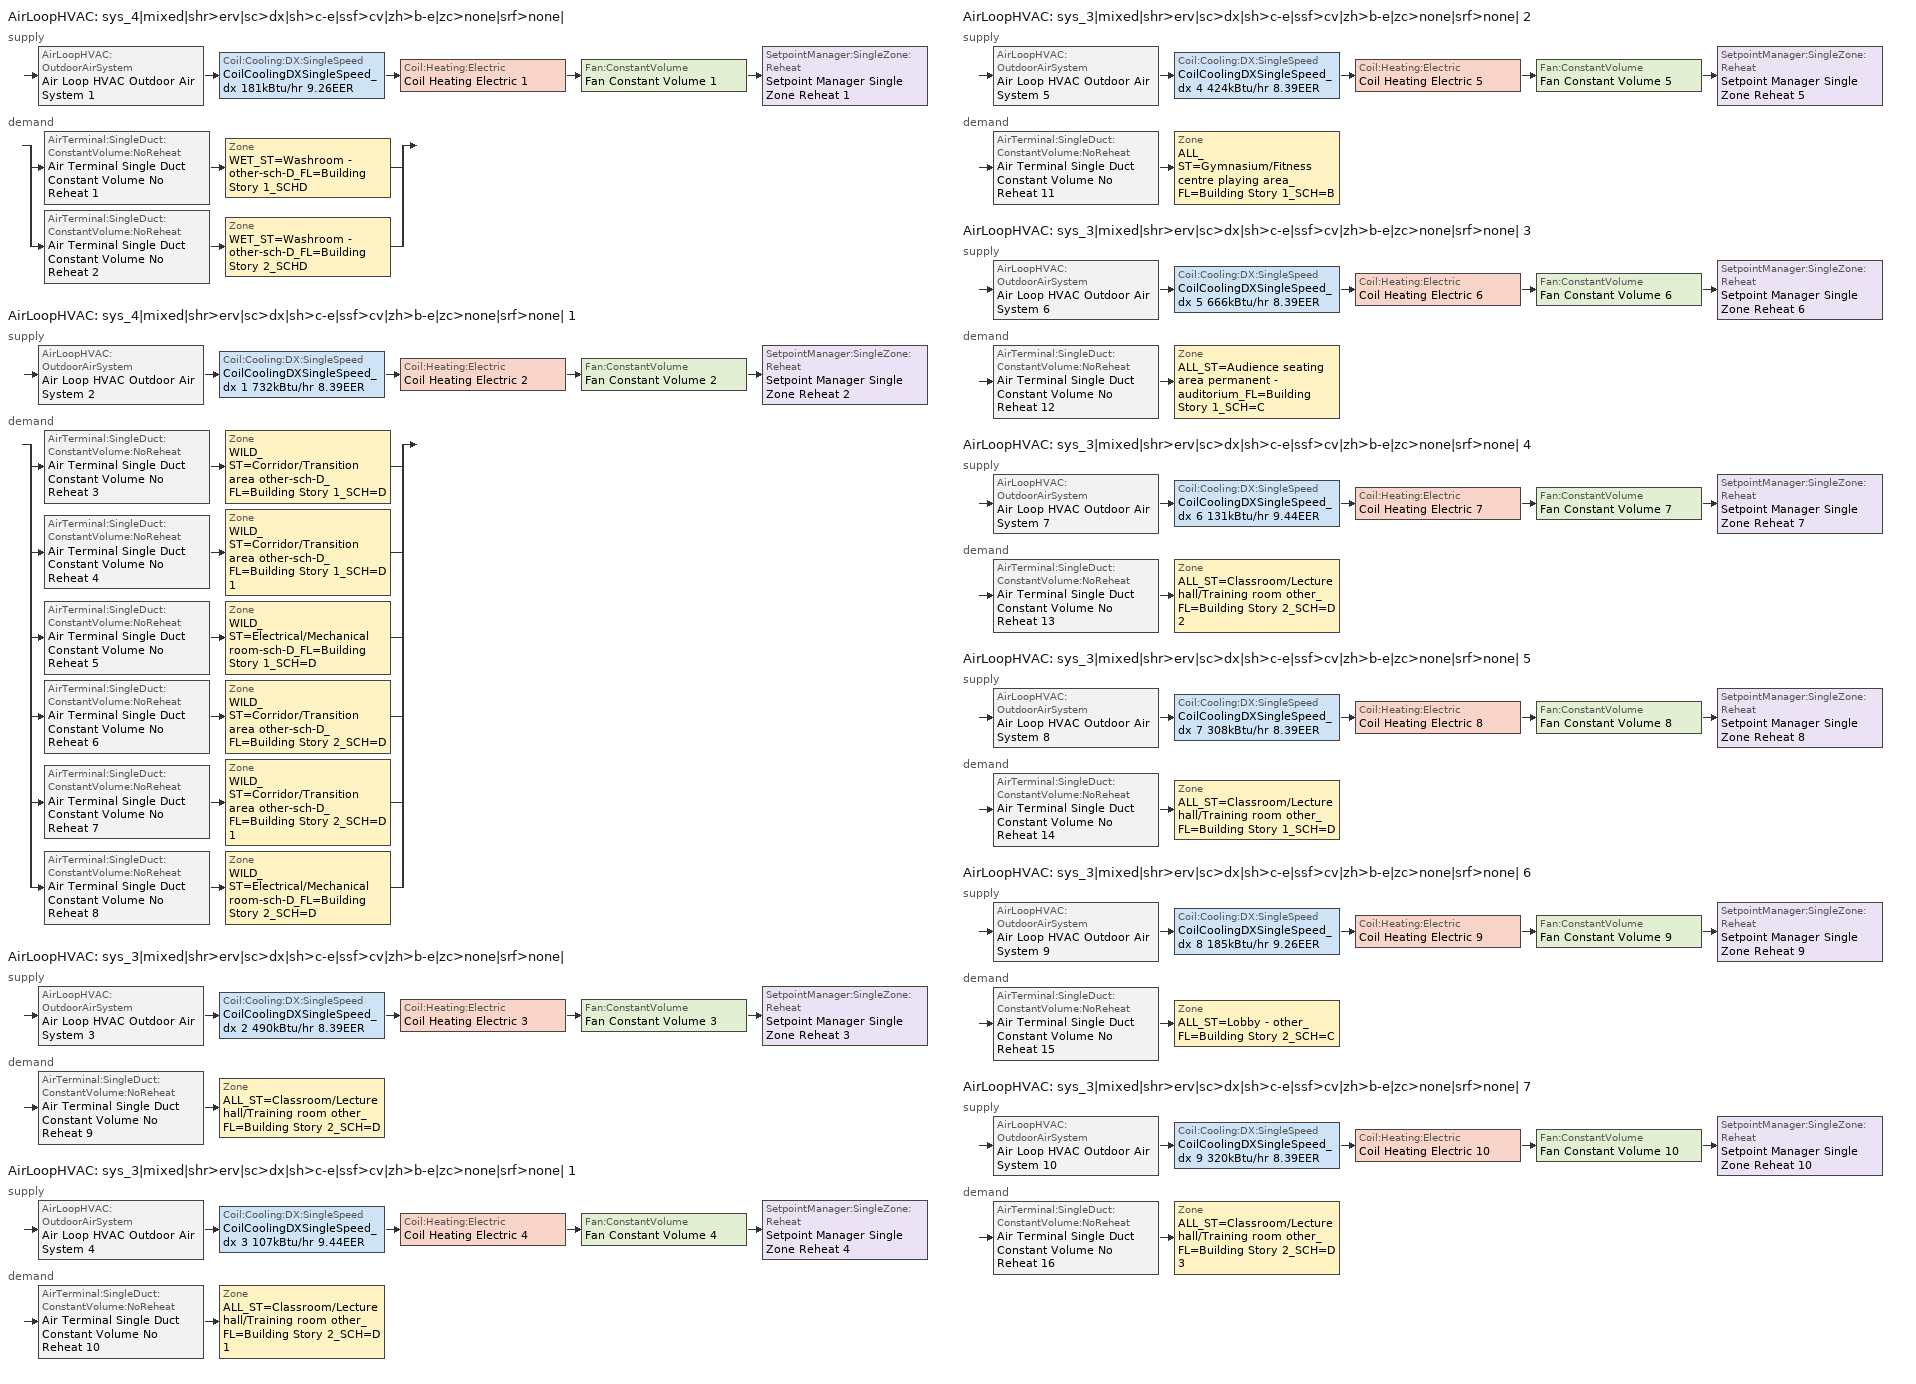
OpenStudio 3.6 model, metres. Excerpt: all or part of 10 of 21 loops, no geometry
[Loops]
AirLoopHVAC 'sys_4|mixed|shr>erv|sc>dx|sh>c-e|ssf>cv|zh>b-e|zc>none|srf>none|'
 supply: AirLoopHVAC:OutdoorAirSystem 'Air Loop HVAC Outdoor Air System 1' > Coil:Cooling:DX:SingleSpeed 'CoilCoolingDXSingleSpeed_dx 181kBtu/hr 9.26EER' > Coil:Heating:Electric 'Coil Heating Electric 1' > Fan:ConstantVolume 'Fan Constant Volume 1' > SetpointManager:SingleZone:Reheat 'Setpoint Manager Single Zone Reheat 1'
 demand: split
  | AirTerminal:SingleDuct:ConstantVolume:NoReheat 'Air Terminal Single Duct Constant Volume No Reheat 1' > Zone 'WET_ST=Washroom - other-sch-D_FL=Building Story 1_SCHD'
  | AirTerminal:SingleDuct:ConstantVolume:NoReheat 'Air Terminal Single Duct Constant Volume No Reheat 2' > Zone 'WET_ST=Washroom - other-sch-D_FL=Building Story 2_SCHD'
AirLoopHVAC 'sys_4|mixed|shr>erv|sc>dx|sh>c-e|ssf>cv|zh>b-e|zc>none|srf>none| 1'
 supply: AirLoopHVAC:OutdoorAirSystem 'Air Loop HVAC Outdoor Air System 2' > Coil:Cooling:DX:SingleSpeed 'CoilCoolingDXSingleSpeed_dx 1 732kBtu/hr 8.39EER' > Coil:Heating:Electric 'Coil Heating Electric 2' > Fan:ConstantVolume 'Fan Constant Volume 2' > SetpointManager:SingleZone:Reheat 'Setpoint Manager Single Zone Reheat 2'
 demand: split
  | AirTerminal:SingleDuct:ConstantVolume:NoReheat 'Air Terminal Single Duct Constant Volume No Reheat 3' > Zone 'WILD_ST=Corridor/Transition area other-sch-D_FL=Building Story 1_SCH=D'
  | AirTerminal:SingleDuct:ConstantVolume:NoReheat 'Air Terminal Single Duct Constant Volume No Reheat 4' > Zone 'WILD_ST=Corridor/Transition area other-sch-D_FL=Building Story 1_SCH=D 1'
  | AirTerminal:SingleDuct:ConstantVolume:NoReheat 'Air Terminal Single Duct Constant Volume No Reheat 5' > Zone 'WILD_ST=Electrical/Mechanical room-sch-D_FL=Building Story 1_SCH=D'
  | AirTerminal:SingleDuct:ConstantVolume:NoReheat 'Air Terminal Single Duct Constant Volume No Reheat 6' > Zone 'WILD_ST=Corridor/Transition area other-sch-D_FL=Building Story 2_SCH=D'
  | AirTerminal:SingleDuct:ConstantVolume:NoReheat 'Air Terminal Single Duct Constant Volume No Reheat 7' > Zone 'WILD_ST=Corridor/Transition area other-sch-D_FL=Building Story 2_SCH=D 1'
  | AirTerminal:SingleDuct:ConstantVolume:NoReheat 'Air Terminal Single Duct Constant Volume No Reheat 8' > Zone 'WILD_ST=Electrical/Mechanical room-sch-D_FL=Building Story 2_SCH=D'
AirLoopHVAC 'sys_3|mixed|shr>erv|sc>dx|sh>c-e|ssf>cv|zh>b-e|zc>none|srf>none|'
 supply: AirLoopHVAC:OutdoorAirSystem 'Air Loop HVAC Outdoor Air System 3' > Coil:Cooling:DX:SingleSpeed 'CoilCoolingDXSingleSpeed_dx 2 490kBtu/hr 8.39EER' > Coil:Heating:Electric 'Coil Heating Electric 3' > Fan:ConstantVolume 'Fan Constant Volume 3' > SetpointManager:SingleZone:Reheat 'Setpoint Manager Single Zone Reheat 3'
 demand: AirTerminal:SingleDuct:ConstantVolume:NoReheat 'Air Terminal Single Duct Constant Volume No Reheat 9' > Zone 'ALL_ST=Classroom/Lecture hall/Training room other_FL=Building Story 2_SCH=D'
AirLoopHVAC 'sys_3|mixed|shr>erv|sc>dx|sh>c-e|ssf>cv|zh>b-e|zc>none|srf>none| 1'
 supply: AirLoopHVAC:OutdoorAirSystem 'Air Loop HVAC Outdoor Air System 4' > Coil:Cooling:DX:SingleSpeed 'CoilCoolingDXSingleSpeed_dx 3 107kBtu/hr 9.44EER' > Coil:Heating:Electric 'Coil Heating Electric 4' > Fan:ConstantVolume 'Fan Constant Volume 4' > SetpointManager:SingleZone:Reheat 'Setpoint Manager Single Zone Reheat 4'
 demand: AirTerminal:SingleDuct:ConstantVolume:NoReheat 'Air Terminal Single Duct Constant Volume No Reheat 10' > Zone 'ALL_ST=Classroom/Lecture hall/Training room other_FL=Building Story 2_SCH=D 1'
AirLoopHVAC 'sys_3|mixed|shr>erv|sc>dx|sh>c-e|ssf>cv|zh>b-e|zc>none|srf>none| 2'
 supply: AirLoopHVAC:OutdoorAirSystem 'Air Loop HVAC Outdoor Air System 5' > Coil:Cooling:DX:SingleSpeed 'CoilCoolingDXSingleSpeed_dx 4 424kBtu/hr 8.39EER' > Coil:Heating:Electric 'Coil Heating Electric 5' > Fan:ConstantVolume 'Fan Constant Volume 5' > SetpointManager:SingleZone:Reheat 'Setpoint Manager Single Zone Reheat 5'
 demand: AirTerminal:SingleDuct:ConstantVolume:NoReheat 'Air Terminal Single Duct Constant Volume No Reheat 11' > Zone 'ALL_ST=Gymnasium/Fitness centre playing area_FL=Building Story 1_SCH=B'
AirLoopHVAC 'sys_3|mixed|shr>erv|sc>dx|sh>c-e|ssf>cv|zh>b-e|zc>none|srf>none| 3'
 supply: AirLoopHVAC:OutdoorAirSystem 'Air Loop HVAC Outdoor Air System 6' > Coil:Cooling:DX:SingleSpeed 'CoilCoolingDXSingleSpeed_dx 5 666kBtu/hr 8.39EER' > Coil:Heating:Electric 'Coil Heating Electric 6' > Fan:ConstantVolume 'Fan Constant Volume 6' > SetpointManager:SingleZone:Reheat 'Setpoint Manager Single Zone Reheat 6'
 demand: AirTerminal:SingleDuct:ConstantVolume:NoReheat 'Air Terminal Single Duct Constant Volume No Reheat 12' > Zone 'ALL_ST=Audience seating area permanent - auditorium_FL=Building Story 1_SCH=C'
AirLoopHVAC 'sys_3|mixed|shr>erv|sc>dx|sh>c-e|ssf>cv|zh>b-e|zc>none|srf>none| 4'
 supply: AirLoopHVAC:OutdoorAirSystem 'Air Loop HVAC Outdoor Air System 7' > Coil:Cooling:DX:SingleSpeed 'CoilCoolingDXSingleSpeed_dx 6 131kBtu/hr 9.44EER' > Coil:Heating:Electric 'Coil Heating Electric 7' > Fan:ConstantVolume 'Fan Constant Volume 7' > SetpointManager:SingleZone:Reheat 'Setpoint Manager Single Zone Reheat 7'
 demand: AirTerminal:SingleDuct:ConstantVolume:NoReheat 'Air Terminal Single Duct Constant Volume No Reheat 13' > Zone 'ALL_ST=Classroom/Lecture hall/Training room other_FL=Building Story 2_SCH=D 2'
AirLoopHVAC 'sys_3|mixed|shr>erv|sc>dx|sh>c-e|ssf>cv|zh>b-e|zc>none|srf>none| 5'
 supply: AirLoopHVAC:OutdoorAirSystem 'Air Loop HVAC Outdoor Air System 8' > Coil:Cooling:DX:SingleSpeed 'CoilCoolingDXSingleSpeed_dx 7 308kBtu/hr 8.39EER' > Coil:Heating:Electric 'Coil Heating Electric 8' > Fan:ConstantVolume 'Fan Constant Volume 8' > SetpointManager:SingleZone:Reheat 'Setpoint Manager Single Zone Reheat 8'
 demand: AirTerminal:SingleDuct:ConstantVolume:NoReheat 'Air Terminal Single Duct Constant Volume No Reheat 14' > Zone 'ALL_ST=Classroom/Lecture hall/Training room other_FL=Building Story 1_SCH=D'
AirLoopHVAC 'sys_3|mixed|shr>erv|sc>dx|sh>c-e|ssf>cv|zh>b-e|zc>none|srf>none| 6'
 supply: AirLoopHVAC:OutdoorAirSystem 'Air Loop HVAC Outdoor Air System 9' > Coil:Cooling:DX:SingleSpeed 'CoilCoolingDXSingleSpeed_dx 8 185kBtu/hr 9.26EER' > Coil:Heating:Electric 'Coil Heating Electric 9' > Fan:ConstantVolume 'Fan Constant Volume 9' > SetpointManager:SingleZone:Reheat 'Setpoint Manager Single Zone Reheat 9'
 demand: AirTerminal:SingleDuct:ConstantVolume:NoReheat 'Air Terminal Single Duct Constant Volume No Reheat 15' > Zone 'ALL_ST=Lobby - other_FL=Building Story 2_SCH=C'
AirLoopHVAC 'sys_3|mixed|shr>erv|sc>dx|sh>c-e|ssf>cv|zh>b-e|zc>none|srf>none| 7'
 supply: AirLoopHVAC:OutdoorAirSystem 'Air Loop HVAC Outdoor Air System 10' > Coil:Cooling:DX:SingleSpeed 'CoilCoolingDXSingleSpeed_dx 9 320kBtu/hr 8.39EER' > Coil:Heating:Electric 'Coil Heating Electric 10' > Fan:ConstantVolume 'Fan Constant Volume 10' > SetpointManager:SingleZone:Reheat 'Setpoint Manager Single Zone Reheat 10'
 demand: AirTerminal:SingleDuct:ConstantVolume:NoReheat 'Air Terminal Single Duct Constant Volume No Reheat 16' > Zone 'ALL_ST=Classroom/Lecture hall/Training room other_FL=Building Story 2_SCH=D 3'
[Sizing:Zone] Zone Cooling Design Supply Air Temperature Input Method=TemperatureDifference; Zone Cooling Design Supply Air Temperature {C}=14; Zone Cooling Design Supply Air Temperature Difference {deltaC}=11; Zone Heating Design Supply Air Temperature Input Method=TemperatureDifference; Zone Heating Design Supply Air Temperature {C}=40; Zone Heating Design Supply Air Temperature Difference {deltaC}=21; Zone Cooling Design Supply Air Humidity Ratio {kg-H2O/kg-air}=0.0085; Zone Heating Design Supply Air Humidity Ratio {kg-H2O/kg-air}=0.008; Zone Heating Sizing Factor=1.3; Zone Cooling Sizing Factor=1.1; Cooling Design Air Flow Method=DesignDay; Heating Design Air Flow Method=DesignDay; Account for Dedicated Outdoor Air System=No; Dedicated Outdoor Air System Control Strategy=NeutralSupplyAir; Dedicated Outdoor Air Low Setpoint Temperature for Design {C}=autosize; Dedicated Outdoor Air High Setpoint Temperature for Design {C}=autosize; Zone Load Sizing Method=Sensible Load Only No Latent Load; Zone Latent Cooling Design Supply Air Humidity Ratio Input Method=HumidityRatioDifference; Zone Cooling Design Supply Air Humidity Ratio Difference {kgWater/kgDryAir}=0.005; Zone Latent Heating Design Supply Air Humidity Ratio Input Method=HumidityRatioDifference; Zone Humidification Design Supply Air Humidity Ratio Difference {kgWater/kgDryAir}=0.005
WET_ST=Washroom - other-sch-D_FL=Building Story 1_SCHD; WET_ST=Washroom - other-sch-D_FL=Building Story 2_SCHD; ALL_ST=Classroom/Lecture hall/Training room other_FL=Building Story 2_SCH=D; ALL_ST=Classroom/Lecture hall/Training room other_FL=Building Story 2_SCH=D 1; ALL_ST=Gymnasium/Fitness centre playing area_FL=Building Story 1_SCH=B; ALL_ST=Audience seating area permanent - auditorium_FL=Building Story 1_SCH=C; ALL_ST=Classroom/Lecture hall/Training room other_FL=Building Story 2_SCH=D 2; ALL_ST=Classroom/Lecture hall/Training room other_FL=Building Story 1_SCH=D; ALL_ST=Lobby - other_FL=Building Story 2_SCH=C; ALL_ST=Classroom/Lecture hall/Training room other_FL=Building Story 2_SCH=D 3; WILD_ST=Corridor/Transition area other-sch-D_FL=Building Story 1_SCH=D; WILD_ST=Corridor/Transition area other-sch-D_FL=Building Story 1_SCH=D 1; WILD_ST=Electrical/Mechanical room-sch-D_FL=Building Story 1_SCH=D; WILD_ST=Corridor/Transition area other-sch-D_FL=Building Story 2_SCH=D; WILD_ST=Corridor/Transition area other-sch-D_FL=Building Story 2_SCH=D 1; WILD_ST=Electrical/Mechanical room-sch-D_FL=Building Story 2_SCH=D
[Zone equipment]
WET_ST=Washroom - other-sch-D_FL=Building Story 1_SCHD: Zone HVAC Baseboard Convective Electric 1, Air Terminal Single Duct Constant Volume No Reheat 1
WET_ST=Washroom - other-sch-D_FL=Building Story 2_SCHD: Zone HVAC Baseboard Convective Electric 2, Air Terminal Single Duct Constant Volume No Reheat 2
ALL_ST=Classroom/Lecture hall/Training room other_FL=Building Story 2_SCH=D: Zone HVAC Baseboard Convective Electric 9, Air Terminal Single Duct Constant Volume No Reheat 9
ALL_ST=Classroom/Lecture hall/Training room other_FL=Building Story 2_SCH=D 1: Zone HVAC Baseboard Convective Electric 10, Air Terminal Single Duct Constant Volume No Reheat 10
ALL_ST=Gymnasium/Fitness centre playing area_FL=Building Story 1_SCH=B: Zone HVAC Baseboard Convective Electric 11, Air Terminal Single Duct Constant Volume No Reheat 11
ALL_ST=Audience seating area permanent - auditorium_FL=Building Story 1_SCH=C: Zone HVAC Baseboard Convective Electric 12, Air Terminal Single Duct Constant Volume No Reheat 12
ALL_ST=Classroom/Lecture hall/Training room other_FL=Building Story 2_SCH=D 2: Zone HVAC Baseboard Convective Electric 13, Air Terminal Single Duct Constant Volume No Reheat 13
ALL_ST=Classroom/Lecture hall/Training room other_FL=Building Story 1_SCH=D: Zone HVAC Baseboard Convective Electric 14, Air Terminal Single Duct Constant Volume No Reheat 14
ALL_ST=Lobby - other_FL=Building Story 2_SCH=C: Zone HVAC Baseboard Convective Electric 15, Air Terminal Single Duct Constant Volume No Reheat 15
ALL_ST=Classroom/Lecture hall/Training room other_FL=Building Story 2_SCH=D 3: Zone HVAC Baseboard Convective Electric 16, Air Terminal Single Duct Constant Volume No Reheat 16
WILD_ST=Corridor/Transition area other-sch-D_FL=Building Story 1_SCH=D: Zone HVAC Baseboard Convective Electric 3, Air Terminal Single Duct Constant Volume No Reheat 3
WILD_ST=Corridor/Transition area other-sch-D_FL=Building Story 1_SCH=D 1: Zone HVAC Baseboard Convective Electric 4, Air Terminal Single Duct Constant Volume No Reheat 4
WILD_ST=Electrical/Mechanical room-sch-D_FL=Building Story 1_SCH=D: Zone HVAC Baseboard Convective Electric 5, Air Terminal Single Duct Constant Volume No Reheat 5
WILD_ST=Corridor/Transition area other-sch-D_FL=Building Story 2_SCH=D: Zone HVAC Baseboard Convective Electric 6, Air Terminal Single Duct Constant Volume No Reheat 6
WILD_ST=Corridor/Transition area other-sch-D_FL=Building Story 2_SCH=D 1: Zone HVAC Baseboard Convective Electric 7, Air Terminal Single Duct Constant Volume No Reheat 7
WILD_ST=Electrical/Mechanical room-sch-D_FL=Building Story 2_SCH=D: Zone HVAC Baseboard Convective Electric 8, Air Terminal Single Duct Constant Volume No Reheat 8
[AirLoopHVAC] Design Supply Air Flow Rate {m3/s}=autosize; Design Return Air Flow Fraction of Supply Air Flow=1
Name | Availability Schedule
sys_4|mixed|shr>erv|sc>dx|sh>c-e|ssf>cv|zh>b-e|zc>none|srf>none| | sys_4|mixed|shr>none|sc>dx|sh>c-e|ssf>cv|zh>b-e|zc>none|srf>none| Occ Sch
sys_4|mixed|shr>erv|sc>dx|sh>c-e|ssf>cv|zh>b-e|zc>none|srf>none| 1 | sys_4|mixed|shr>none|sc>dx|sh>c-e|ssf>cv|zh>b-e|zc>none|srf>none| 1 Occ Sch
sys_3|mixed|shr>erv|sc>dx|sh>c-e|ssf>cv|zh>b-e|zc>none|srf>none| | sys_3|mixed|shr>none|sc>dx|sh>c-e|ssf>cv|zh>b-e|zc>none|srf>none| Occ Sch
sys_3|mixed|shr>erv|sc>dx|sh>c-e|ssf>cv|zh>b-e|zc>none|srf>none| 1 | sys_3|mixed|shr>none|sc>dx|sh>c-e|ssf>cv|zh>b-e|zc>none|srf>none| 1 Occ Sch
sys_3|mixed|shr>erv|sc>dx|sh>c-e|ssf>cv|zh>b-e|zc>none|srf>none| 2 | sys_3|mixed|shr>none|sc>dx|sh>c-e|ssf>cv|zh>b-e|zc>none|srf>none| 2 Occ Sch
sys_3|mixed|shr>erv|sc>dx|sh>c-e|ssf>cv|zh>b-e|zc>none|srf>none| 3 | sys_3|mixed|shr>none|sc>dx|sh>c-e|ssf>cv|zh>b-e|zc>none|srf>none| 3 Occ Sch
sys_3|mixed|shr>erv|sc>dx|sh>c-e|ssf>cv|zh>b-e|zc>none|srf>none| 4 | sys_3|mixed|shr>none|sc>dx|sh>c-e|ssf>cv|zh>b-e|zc>none|srf>none| 4 Occ Sch
sys_3|mixed|shr>erv|sc>dx|sh>c-e|ssf>cv|zh>b-e|zc>none|srf>none| 5 | sys_3|mixed|shr>none|sc>dx|sh>c-e|ssf>cv|zh>b-e|zc>none|srf>none| 5 Occ Sch
sys_3|mixed|shr>erv|sc>dx|sh>c-e|ssf>cv|zh>b-e|zc>none|srf>none| 6 | sys_3|mixed|shr>none|sc>dx|sh>c-e|ssf>cv|zh>b-e|zc>none|srf>none| 6 Occ Sch
sys_3|mixed|shr>erv|sc>dx|sh>c-e|ssf>cv|zh>b-e|zc>none|srf>none| 7 | sys_3|mixed|shr>none|sc>dx|sh>c-e|ssf>cv|zh>b-e|zc>none|srf>none| 7 Occ Sch
[Sizing:System] Type of Load to Size On=Sensible; Design Outdoor Air Flow Rate {m3/s}=Autosize; Central Heating Maximum System Air Flow Ratio=1; Preheat Design Temperature {C}=7; Preheat Design Humidity Ratio {kg-H2O/kg-Air}=0.008; Precool Design Temperature {C}=13; Precool Design Humidity Ratio {kg-H2O/kg-Air}=0.008; Central Cooling Design Supply Air Temperature {C}=13; Central Heating Design Supply Air Temperature {C}=43; Sizing Option=NonCoincident; 100% Outdoor Air in Cooling=No; 100% Outdoor Air in Heating=No; Central Cooling Design Supply Air Humidity Ratio {kg-H2O/kg-Air}=0.0085; Central Heating Design Supply Air Humidity Ratio {kg-H2O/kg-Air}=0.008; Cooling Design Air Flow Method=DesignDay; Cooling Design Air Flow Rate {m3/s}=0; Heating Design Air Flow Method=DesignDay; Heating Design Air Flow Rate {m3/s}=0; System Outdoor Air Method=ZoneSum; Zone Maximum Outdoor Air Fraction=1; Cooling Supply Air Flow Rate Per Floor Area {m3/s-m2}=0.00996765; Cooling Fraction of Autosized Cooling Supply Air Flow Rate=1; Cooling Supply Air Flow Rate Per Unit Cooling Capacity {m3/s-W}=3.94755e-05; Heating Supply Air Flow Rate Per Floor Area {m3/s-m2}=0.00996765; Heating Fraction of Autosized Heating Supply Air Flow Rate=1; Heating Fraction of Autosized Cooling Supply Air Flow Rate=1; Heating Supply Air Flow Rate Per Unit Heating Capacity {m3/s-W}=3.15882e-05; Cooling Design Capacity Method=CoolingDesignCapacity; Cooling Design Capacity {W}=autosize; Cooling Design Capacity Per Floor Area {W/m2}=234.7; Fraction of Autosized Cooling Design Capacity=1; Heating Design Capacity Method=HeatingDesignCapacity; Heating Design Capacity {W}=autosize; Heating Design Capacity Per Floor Area {W/m2}=157; Fraction of Autosized Heating Design Capacity=1; Central Cooling Capacity Control Method=OnOff; Occupant Diversity=autosize
sys_4|mixed|shr>erv|sc>dx|sh>c-e|ssf>cv|zh>b-e|zc>none|srf>none|; sys_4|mixed|shr>erv|sc>dx|sh>c-e|ssf>cv|zh>b-e|zc>none|srf>none| 1; sys_3|mixed|shr>erv|sc>dx|sh>c-e|ssf>cv|zh>b-e|zc>none|srf>none|; sys_3|mixed|shr>erv|sc>dx|sh>c-e|ssf>cv|zh>b-e|zc>none|srf>none| 1; sys_3|mixed|shr>erv|sc>dx|sh>c-e|ssf>cv|zh>b-e|zc>none|srf>none| 2; sys_3|mixed|shr>erv|sc>dx|sh>c-e|ssf>cv|zh>b-e|zc>none|srf>none| 3; sys_3|mixed|shr>erv|sc>dx|sh>c-e|ssf>cv|zh>b-e|zc>none|srf>none| 4; sys_3|mixed|shr>erv|sc>dx|sh>c-e|ssf>cv|zh>b-e|zc>none|srf>none| 5; sys_3|mixed|shr>erv|sc>dx|sh>c-e|ssf>cv|zh>b-e|zc>none|srf>none| 6; sys_3|mixed|shr>erv|sc>dx|sh>c-e|ssf>cv|zh>b-e|zc>none|srf>none| 7
[Fan:ConstantVolume] Availability Schedule=Always On Discrete; Fan Total Efficiency=0.39975; Pressure Rise {Pa}=640; Maximum Flow Rate {m3/s}=AutoSize; Motor Efficiency=0.615
Fan Constant Volume 1; Fan Constant Volume 2; Fan Constant Volume 3; Fan Constant Volume 4; Fan Constant Volume 5; Fan Constant Volume 6; Fan Constant Volume 7; Fan Constant Volume 8; Fan Constant Volume 9; Fan Constant Volume 10
[Coil:Cooling:DX:SingleSpeed] Availability Schedule=Always On Discrete; Rated Total Cooling Capacity {W}=autosize; Rated Sensible Heat Ratio=autosize; Rated Air Flow Rate {m3/s}=autosize; Rated Evaporator Fan Power Per Volume Flow Rate 2017 {W/(m3/s)}=773.3; Rated Evaporator Fan Power Per Volume Flow Rate 2023 {W/(m3/s)}=934.4; Total Cooling Capacity Function of Temperature Curve=DXCOOL-NECB2011-REF-CAPFT; Total Cooling Capacity Function of Flow Fraction Curve=DXCOOL-NECB2011-REF-CAPFFLOW; Energy Input Ratio Function of Temperature Curve=DXCOOL-NECB2011-REF-COOLEIRFT; Energy Input Ratio Function of Flow Fraction Curve=DXCOOL-NECB2011-REF-COOLEIRFFLOW; Part Load Fraction Correlation Curve=DXCOOL-NECB2011-REF-COOLPLFFPLR; Minimum Outdoor Dry-Bulb Temperature for Compressor Operation {C}=-25; Nominal Time for Condensate Removal to Begin {s}=0; Ratio of Initial Moisture Evaporation Rate and Steady State Latent Capacity=0; Maximum Cycling Rate {cycles/hr}=0; Latent Capacity Time Constant {s}=0; Condenser Type=AirCooled; Evaporative Condenser Effectiveness=0.9; Evaporative Condenser Air Flow Rate {m3/s}=autosize; Evaporative Condenser Pump Rated Power Consumption {W}=autosize; Crankcase Heater Capacity {W}=0; Maximum Outdoor Dry-Bulb Temperature for Crankcase Heater Operation {C}=10; Basin Heater Capacity {W/K}=0; Basin Heater Setpoint Temperature {C}=2
Name | Rated COP {W/W}
CoilCoolingDXSingleSpeed_dx 181kBtu/hr 9.26EER; CoilCoolingDXSingleSpeed_dx 8 185kBtu/hr 9.26EER | 3.21949
CoilCoolingDXSingleSpeed_dx 1 732kBtu/hr 8.39EER; CoilCoolingDXSingleSpeed_dx 2 490kBtu/hr 8.39EER; CoilCoolingDXSingleSpeed_dx 4 424kBtu/hr 8.39EER; CoilCoolingDXSingleSpeed_dx 5 666kBtu/hr 8.39EER; CoilCoolingDXSingleSpeed_dx 7 308kBtu/hr 8.39EER; CoilCoolingDXSingleSpeed_dx 9 320kBtu/hr 8.39EER | 2.92983
CoilCoolingDXSingleSpeed_dx 3 107kBtu/hr 9.44EER; CoilCoolingDXSingleSpeed_dx 6 131kBtu/hr 9.44EER | 3.27943
[Coil:Heating:Electric] Availability Schedule=Always On Discrete
Coil Heating Electric 1; Coil Heating Electric 2; Coil Heating Electric 3; Coil Heating Electric 4; Coil Heating Electric 5; Coil Heating Electric 6; Coil Heating Electric 7; Coil Heating Electric 8; Coil Heating Electric 9; Coil Heating Electric 10
[Controller:OutdoorAir] Minimum Outdoor Air Flow Rate {m3/s}=autosize; Maximum Outdoor Air Flow Rate {m3/s}=Autosize; Economizer Control Type=DifferentialEnthalpy; Economizer Control Action Type=ModulateFlow; Lockout Type=NoLockout; Minimum Limit Type=FixedMinimum; High Humidity Control=No; Heat Recovery Bypass Control Type=BypassWhenOAFlowGreaterThanMinimum
Name | Minimum Outdoor Air Schedule | Controller Mechanical Ventilation
Controller Outdoor Air 1 | sys_4|mixed|shr>none|sc>dx|sh>c-e|ssf>cv|zh>b-e|zc>none|srf>none| Occ Sch | Controller Mechanical Ventilation 1
Controller Outdoor Air 2 | sys_4|mixed|shr>none|sc>dx|sh>c-e|ssf>cv|zh>b-e|zc>none|srf>none| 1 Occ Sch | Controller Mechanical Ventilation 2
Controller Outdoor Air 3 | sys_3|mixed|shr>none|sc>dx|sh>c-e|ssf>cv|zh>b-e|zc>none|srf>none| Occ Sch | Controller Mechanical Ventilation 3
Controller Outdoor Air 4 | sys_3|mixed|shr>none|sc>dx|sh>c-e|ssf>cv|zh>b-e|zc>none|srf>none| 1 Occ Sch | Controller Mechanical Ventilation 4
Controller Outdoor Air 5 | sys_3|mixed|shr>none|sc>dx|sh>c-e|ssf>cv|zh>b-e|zc>none|srf>none| 2 Occ Sch | Controller Mechanical Ventilation 5
Controller Outdoor Air 6 | sys_3|mixed|shr>none|sc>dx|sh>c-e|ssf>cv|zh>b-e|zc>none|srf>none| 3 Occ Sch | Controller Mechanical Ventilation 6
Controller Outdoor Air 7 | sys_3|mixed|shr>none|sc>dx|sh>c-e|ssf>cv|zh>b-e|zc>none|srf>none| 4 Occ Sch | Controller Mechanical Ventilation 7
Controller Outdoor Air 8 | sys_3|mixed|shr>none|sc>dx|sh>c-e|ssf>cv|zh>b-e|zc>none|srf>none| 5 Occ Sch | Controller Mechanical Ventilation 8
Controller Outdoor Air 9 | sys_3|mixed|shr>none|sc>dx|sh>c-e|ssf>cv|zh>b-e|zc>none|srf>none| 6 Occ Sch | Controller Mechanical Ventilation 9
Controller Outdoor Air 10 | sys_3|mixed|shr>none|sc>dx|sh>c-e|ssf>cv|zh>b-e|zc>none|srf>none| 7 Occ Sch | Controller Mechanical Ventilation 10
[Controller:MechanicalVentilation] Availability Schedule=Always On Discrete; System Outdoor Air Method=ZoneSum
Controller Mechanical Ventilation 1; Controller Mechanical Ventilation 2; Controller Mechanical Ventilation 3; Controller Mechanical Ventilation 4; Controller Mechanical Ventilation 5; Controller Mechanical Ventilation 6; Controller Mechanical Ventilation 7; Controller Mechanical Ventilation 8; Controller Mechanical Ventilation 9; Controller Mechanical Ventilation 10
[AirLoopHVAC:OutdoorAirSystem]
Name | Controller
Air Loop HVAC Outdoor Air System 1 | Controller Outdoor Air 1
Air Loop HVAC Outdoor Air System 2 | Controller Outdoor Air 2
Air Loop HVAC Outdoor Air System 3 | Controller Outdoor Air 3
Air Loop HVAC Outdoor Air System 4 | Controller Outdoor Air 4
Air Loop HVAC Outdoor Air System 5 | Controller Outdoor Air 5
Air Loop HVAC Outdoor Air System 6 | Controller Outdoor Air 6
Air Loop HVAC Outdoor Air System 7 | Controller Outdoor Air 7
Air Loop HVAC Outdoor Air System 8 | Controller Outdoor Air 8
Air Loop HVAC Outdoor Air System 9 | Controller Outdoor Air 9
Air Loop HVAC Outdoor Air System 10 | Controller Outdoor Air 10
[SetpointManager:SingleZone:Reheat] Minimum Supply Air Temperature {C}=13; Maximum Supply Air Temperature {C}=43
Name | Control Zone | Setpoint Node or NodeList
Setpoint Manager Single Zone Reheat 1 | WET_ST=Washroom - other-sch-D_FL=Building Story 1_SCHD | sys_4|mixed|shr>erv|sc>dx|sh>c-e|ssf>cv|zh>b-e|zc>none|srf>none| Supply Outlet Node
Setpoint Manager Single Zone Reheat 2 | WILD_ST=Corridor/Transition area other-sch-D_FL=Building Story 1_SCH=D | sys_4|mixed|shr>erv|sc>dx|sh>c-e|ssf>cv|zh>b-e|zc>none|srf>none| 1 Supply Outlet Node
Setpoint Manager Single Zone Reheat 3 | ALL_ST=Classroom/Lecture hall/Training room other_FL=Building Story 2_SCH=D | sys_3|mixed|shr>erv|sc>dx|sh>c-e|ssf>cv|zh>b-e|zc>none|srf>none| Supply Outlet Node
Setpoint Manager Single Zone Reheat 4 | ALL_ST=Classroom/Lecture hall/Training room other_FL=Building Story 2_SCH=D 1 | sys_3|mixed|shr>erv|sc>dx|sh>c-e|ssf>cv|zh>b-e|zc>none|srf>none| 1 Supply Outlet Node
Setpoint Manager Single Zone Reheat 5 | ALL_ST=Gymnasium/Fitness centre playing area_FL=Building Story 1_SCH=B | sys_3|mixed|shr>erv|sc>dx|sh>c-e|ssf>cv|zh>b-e|zc>none|srf>none| 2 Supply Outlet Node
Setpoint Manager Single Zone Reheat 6 | ALL_ST=Audience seating area permanent - auditorium_FL=Building Story 1_SCH=C | sys_3|mixed|shr>erv|sc>dx|sh>c-e|ssf>cv|zh>b-e|zc>none|srf>none| 3 Supply Outlet Node
Setpoint Manager Single Zone Reheat 7 | ALL_ST=Classroom/Lecture hall/Training room other_FL=Building Story 2_SCH=D 2 | sys_3|mixed|shr>erv|sc>dx|sh>c-e|ssf>cv|zh>b-e|zc>none|srf>none| 4 Supply Outlet Node
Setpoint Manager Single Zone Reheat 8 | ALL_ST=Classroom/Lecture hall/Training room other_FL=Building Story 1_SCH=D | sys_3|mixed|shr>erv|sc>dx|sh>c-e|ssf>cv|zh>b-e|zc>none|srf>none| 5 Supply Outlet Node
Setpoint Manager Single Zone Reheat 9 | ALL_ST=Lobby - other_FL=Building Story 2_SCH=C | sys_3|mixed|shr>erv|sc>dx|sh>c-e|ssf>cv|zh>b-e|zc>none|srf>none| 6 Supply Outlet Node
Setpoint Manager Single Zone Reheat 10 | ALL_ST=Classroom/Lecture hall/Training room other_FL=Building Story 2_SCH=D 3 | sys_3|mixed|shr>erv|sc>dx|sh>c-e|ssf>cv|zh>b-e|zc>none|srf>none| 7 Supply Outlet Node
[ZoneHVAC:Baseboard:Convective:Electric] Availability Schedule=Always On Discrete; Nominal Capacity {W}=autosize; Efficiency=1
Zone HVAC Baseboard Convective Electric 1; Zone HVAC Baseboard Convective Electric 2; Zone HVAC Baseboard Convective Electric 3; Zone HVAC Baseboard Convective Electric 4; Zone HVAC Baseboard Convective Electric 5; Zone HVAC Baseboard Convective Electric 6; Zone HVAC Baseboard Convective Electric 7; Zone HVAC Baseboard Convective Electric 8; Zone HVAC Baseboard Convective Electric 9; Zone HVAC Baseboard Convective Electric 10; Zone HVAC Baseboard Convective Electric 11; Zone HVAC Baseboard Convective Electric 12; Zone HVAC Baseboard Convective Electric 13; Zone HVAC Baseboard Convective Electric 14; Zone HVAC Baseboard Convective Electric 15; Zone HVAC Baseboard Convective Electric 16
[AirTerminal:SingleDuct:ConstantVolume:NoReheat] Availability Schedule=Always On Discrete; Maximum Air Flow Rate {m3/s}=AutoSize
Air Terminal Single Duct Constant Volume No Reheat 1; Air Terminal Single Duct Constant Volume No Reheat 2; Air Terminal Single Duct Constant Volume No Reheat 3; Air Terminal Single Duct Constant Volume No Reheat 4; Air Terminal Single Duct Constant Volume No Reheat 5; Air Terminal Single Duct Constant Volume No Reheat 6; Air Terminal Single Duct Constant Volume No Reheat 7; Air Terminal Single Duct Constant Volume No Reheat 8; Air Terminal Single Duct Constant Volume No Reheat 9; Air Terminal Single Duct Constant Volume No Reheat 10; Air Terminal Single Duct Constant Volume No Reheat 11; Air Terminal Single Duct Constant Volume No Reheat 12; Air Terminal Single Duct Constant Volume No Reheat 13; Air Terminal Single Duct Constant Volume No Reheat 14; Air Terminal Single Duct Constant Volume No Reheat 15; Air Terminal Single Duct Constant Volume No Reheat 16
[AvailabilityManager:NightCycle] Applicability Schedule=Always On Discrete; Control Type=CycleOnAny; Thermostat Tolerance {deltaC}=1; Cycling Run Time {s}=3600
Availability Manager Night Cycle 1; Availability Manager Night Cycle 2; Availability Manager Night Cycle 3; Availability Manager Night Cycle 4; Availability Manager Night Cycle 5; Availability Manager Night Cycle 6; Availability Manager Night Cycle 7; Availability Manager Night Cycle 8; Availability Manager Night Cycle 9; Availability Manager Night Cycle 10; Availability Manager Night Cycle 11; Availability Manager Night Cycle 12; Availability Manager Night Cycle 13; Availability Manager Night Cycle 14; Availability Manager Night Cycle 15; Availability Manager Night Cycle 16; Availability Manager Night Cycle 17; Availability Manager Night Cycle 18; Availability Manager Night Cycle 19; Availability Manager Night Cycle 20
[HeatExchanger:AirToAir:SensibleAndLatent] Availability Schedule=Always On Discrete; Nominal Supply Air Flow Rate {m3/s}=autosize; Sensible Effectiveness at 100% Heating Air Flow=0.5; Latent Effectiveness at 100% Heating Air Flow=0.5; Sensible Effectiveness at 75% Heating Air Flow=0.5; Latent Effectiveness at 75% Heating Air Flow=0.5; Sensible Effectiveness at 100% Cooling Air Flow=0.5; Latent Effectiveness at 100% Cooling Air Flow=0.5; Sensible Effectiveness at 75% Cooling Air Flow=0.5; Latent Effectiveness at 75% Cooling Air Flow=0.5; Supply Air Outlet Temperature Control=Yes; Heat Exchanger Type=Rotary; Frost Control Type=ExhaustOnly; Threshold Temperature {C}=-23.3; Initial Defrost Time Fraction=0.167; Rate of Defrost Time Fraction Increase {1/K}=1.44; Economizer Lockout=Yes
Name | Nominal Electric Power {W}
sys_3|mixed|shr>none|sc>dx|sh>c-e|ssf>cv|zh>b-e|zc>none|srf>none| ERV; sys_3|mixed|shr>none|sc>dx|sh>c-e|ssf>cv|zh>b-e|zc>none|srf>none| 15 ERV | 3961.89
sys_3|mixed|shr>none|sc>dx|sh>c-e|ssf>cv|zh>b-e|zc>none|srf>none| 1 ERV; sys_3|mixed|shr>none|sc>dx|sh>c-e|ssf>cv|zh>b-e|zc>none|srf>none| 14 ERV; sys_3|mixed|shr>none|sc>dx|sh>c-e|ssf>cv|zh>b-e|zc>none|srf>none| 16 ERV | 861.901
sys_3|mixed|shr>none|sc>dx|sh>c-e|ssf>cv|zh>b-e|zc>none|srf>none| 10 ERV | 321.472
sys_3|mixed|shr>none|sc>dx|sh>c-e|ssf>cv|zh>b-e|zc>none|srf>none| 11 ERV | 286.19
sys_3|mixed|shr>none|sc>dx|sh>c-e|ssf>cv|zh>b-e|zc>none|srf>none| 12 ERV | 968.5148
sys_3|mixed|shr>none|sc>dx|sh>c-e|ssf>cv|zh>b-e|zc>none|srf>none| 13 ERV | 4371.39
[Schedule:Ruleset]
Name | Default Day Schedule | Summer Design Day Schedule | Winter Design Day Schedule
sys_3|mixed|shr>none|sc>dx|sh>c-e|ssf>cv|zh>b-e|zc>none|srf>none| Occ Sch | sys_3|mixed|shr>none|sc>dx|sh>c-e|ssf>cv|zh>b-e|zc>none|srf>none| Occ Sch Default | sys_3|mixed|shr>none|sc>dx|sh>c-e|ssf>cv|zh>b-e|zc>none|srf>none| Occ Sch Summer Design Day | sys_3|mixed|shr>none|sc>dx|sh>c-e|ssf>cv|zh>b-e|zc>none|srf>none| Occ Sch Winter Design Day
sys_3|mixed|shr>none|sc>dx|sh>c-e|ssf>cv|zh>b-e|zc>none|srf>none| 1 Occ Sch | sys_3|mixed|shr>none|sc>dx|sh>c-e|ssf>cv|zh>b-e|zc>none|srf>none| 1 Occ Sch Default | sys_3|mixed|shr>none|sc>dx|sh>c-e|ssf>cv|zh>b-e|zc>none|srf>none| 1 Occ Sch Summer Design Day | sys_3|mixed|shr>none|sc>dx|sh>c-e|ssf>cv|zh>b-e|zc>none|srf>none| 1 Occ Sch Winter Design Day
sys_3|mixed|shr>none|sc>dx|sh>c-e|ssf>cv|zh>b-e|zc>none|srf>none| 2 Occ Sch | sys_3|mixed|shr>none|sc>dx|sh>c-e|ssf>cv|zh>b-e|zc>none|srf>none| 2 Occ Sch Default | sys_3|mixed|shr>none|sc>dx|sh>c-e|ssf>cv|zh>b-e|zc>none|srf>none| 2 Occ Sch Summer Design Day | sys_3|mixed|shr>none|sc>dx|sh>c-e|ssf>cv|zh>b-e|zc>none|srf>none| 2 Occ Sch Winter Design Day
sys_3|mixed|shr>none|sc>dx|sh>c-e|ssf>cv|zh>b-e|zc>none|srf>none| 3 Occ Sch | sys_3|mixed|shr>none|sc>dx|sh>c-e|ssf>cv|zh>b-e|zc>none|srf>none| 3 Occ Sch Default | sys_3|mixed|shr>none|sc>dx|sh>c-e|ssf>cv|zh>b-e|zc>none|srf>none| 3 Occ Sch Summer Design Day | sys_3|mixed|shr>none|sc>dx|sh>c-e|ssf>cv|zh>b-e|zc>none|srf>none| 3 Occ Sch Winter Design Day
sys_3|mixed|shr>none|sc>dx|sh>c-e|ssf>cv|zh>b-e|zc>none|srf>none| 4 Occ Sch | sys_3|mixed|shr>none|sc>dx|sh>c-e|ssf>cv|zh>b-e|zc>none|srf>none| 4 Occ Sch Default | sys_3|mixed|shr>none|sc>dx|sh>c-e|ssf>cv|zh>b-e|zc>none|srf>none| 4 Occ Sch Summer Design Day | sys_3|mixed|shr>none|sc>dx|sh>c-e|ssf>cv|zh>b-e|zc>none|srf>none| 4 Occ Sch Winter Design Day
sys_3|mixed|shr>none|sc>dx|sh>c-e|ssf>cv|zh>b-e|zc>none|srf>none| 5 Occ Sch | sys_3|mixed|shr>none|sc>dx|sh>c-e|ssf>cv|zh>b-e|zc>none|srf>none| 5 Occ Sch Default | sys_3|mixed|shr>none|sc>dx|sh>c-e|ssf>cv|zh>b-e|zc>none|srf>none| 5 Occ Sch Summer Design Day | sys_3|mixed|shr>none|sc>dx|sh>c-e|ssf>cv|zh>b-e|zc>none|srf>none| 5 Occ Sch Winter Design Day
sys_3|mixed|shr>none|sc>dx|sh>c-e|ssf>cv|zh>b-e|zc>none|srf>none| 6 Occ Sch | sys_3|mixed|shr>none|sc>dx|sh>c-e|ssf>cv|zh>b-e|zc>none|srf>none| 6 Occ Sch Default | sys_3|mixed|shr>none|sc>dx|sh>c-e|ssf>cv|zh>b-e|zc>none|srf>none| 6 Occ Sch Summer Design Day | sys_3|mixed|shr>none|sc>dx|sh>c-e|ssf>cv|zh>b-e|zc>none|srf>none| 6 Occ Sch Winter Design Day
sys_3|mixed|shr>none|sc>dx|sh>c-e|ssf>cv|zh>b-e|zc>none|srf>none| 7 Occ Sch | sys_3|mixed|shr>none|sc>dx|sh>c-e|ssf>cv|zh>b-e|zc>none|srf>none| 7 Occ Sch Default | sys_3|mixed|shr>none|sc>dx|sh>c-e|ssf>cv|zh>b-e|zc>none|srf>none| 7 Occ Sch Summer Design Day | sys_3|mixed|shr>none|sc>dx|sh>c-e|ssf>cv|zh>b-e|zc>none|srf>none| 7 Occ Sch Winter Design Day
sys_4|mixed|shr>none|sc>dx|sh>c-e|ssf>cv|zh>b-e|zc>none|srf>none| Occ Sch | sys_4|mixed|shr>none|sc>dx|sh>c-e|ssf>cv|zh>b-e|zc>none|srf>none| Occ Sch Default | sys_4|mixed|shr>none|sc>dx|sh>c-e|ssf>cv|zh>b-e|zc>none|srf>none| Occ Sch Summer Design Day | sys_4|mixed|shr>none|sc>dx|sh>c-e|ssf>cv|zh>b-e|zc>none|srf>none| Occ Sch Winter Design Day
sys_4|mixed|shr>none|sc>dx|sh>c-e|ssf>cv|zh>b-e|zc>none|srf>none| 1 Occ Sch | sys_4|mixed|shr>none|sc>dx|sh>c-e|ssf>cv|zh>b-e|zc>none|srf>none| 1 Occ Sch Default | sys_4|mixed|shr>none|sc>dx|sh>c-e|ssf>cv|zh>b-e|zc>none|srf>none| 1 Occ Sch Summer Design Day | sys_4|mixed|shr>none|sc>dx|sh>c-e|ssf>cv|zh>b-e|zc>none|srf>none| 1 Occ Sch Winter Design Day
[Schedule:Day]
sys_3|mixed|shr>none|sc>dx|sh>c-e|ssf>cv|zh>b-e|zc>none|srf>none| Occ Sch Default; sys_3|mixed|shr>none|sc>dx|sh>c-e|ssf>cv|zh>b-e|zc>none|srf>none| 1 Occ Sch Default; sys_3|mixed|shr>none|sc>dx|sh>c-e|ssf>cv|zh>b-e|zc>none|srf>none| 4 Occ Sch Default; sys_3|mixed|shr>none|sc>dx|sh>c-e|ssf>cv|zh>b-e|zc>none|srf>none| 5 Occ Sch Default; sys_3|mixed|shr>none|sc>dx|sh>c-e|ssf>cv|zh>b-e|zc>none|srf>none| 7 Occ Sch Default; sys_4|mixed|shr>none|sc>dx|sh>c-e|ssf>cv|zh>b-e|zc>none|srf>none| Occ Sch Default; sys_4|mixed|shr>none|sc>dx|sh>c-e|ssf>cv|zh>b-e|zc>none|srf>none| 1 Occ Sch Default: 9, 0, 0, 18, 0, 1, 19, 0, 0, 22, 0, 1, 24, 0, 0
sys_3|mixed|shr>none|sc>dx|sh>c-e|ssf>cv|zh>b-e|zc>none|srf>none| Occ Sch Winter Design Day; sys_3|mixed|shr>none|sc>dx|sh>c-e|ssf>cv|zh>b-e|zc>none|srf>none| Occ Sch Summer Design Day; sys_3|mixed|shr>none|sc>dx|sh>c-e|ssf>cv|zh>b-e|zc>none|srf>none| 1 Occ Sch Winter Design Day; sys_3|mixed|shr>none|sc>dx|sh>c-e|ssf>cv|zh>b-e|zc>none|srf>none| 1 Occ Sch Summer Design Day; sys_3|mixed|shr>none|sc>dx|sh>c-e|ssf>cv|zh>b-e|zc>none|srf>none| 2 Occ Sch Winter Design Day; sys_3|mixed|shr>none|sc>dx|sh>c-e|ssf>cv|zh>b-e|zc>none|srf>none| 2 Occ Sch Summer Design Day; sys_3|mixed|shr>none|sc>dx|sh>c-e|ssf>cv|zh>b-e|zc>none|srf>none| 3 Occ Sch Winter Design Day; sys_3|mixed|shr>none|sc>dx|sh>c-e|ssf>cv|zh>b-e|zc>none|srf>none| 3 Occ Sch Summer Design Day; sys_3|mixed|shr>none|sc>dx|sh>c-e|ssf>cv|zh>b-e|zc>none|srf>none| 4 Occ Sch Winter Design Day; sys_3|mixed|shr>none|sc>dx|sh>c-e|ssf>cv|zh>b-e|zc>none|srf>none| 4 Occ Sch Summer Design Day; sys_3|mixed|shr>none|sc>dx|sh>c-e|ssf>cv|zh>b-e|zc>none|srf>none| 5 Occ Sch Winter Design Day; sys_3|mixed|shr>none|sc>dx|sh>c-e|ssf>cv|zh>b-e|zc>none|srf>none| 5 Occ Sch Summer Design Day; sys_3|mixed|shr>none|sc>dx|sh>c-e|ssf>cv|zh>b-e|zc>none|srf>none| 6 Occ Sch Winter Design Day; sys_3|mixed|shr>none|sc>dx|sh>c-e|ssf>cv|zh>b-e|zc>none|srf>none| 6 Occ Sch Summer Design Day; sys_3|mixed|shr>none|sc>dx|sh>c-e|ssf>cv|zh>b-e|zc>none|srf>none| 7 Occ Sch Winter Design Day; sys_3|mixed|shr>none|sc>dx|sh>c-e|ssf>cv|zh>b-e|zc>none|srf>none| 7 Occ Sch Summer Design Day; sys_4|mixed|shr>none|sc>dx|sh>c-e|ssf>cv|zh>b-e|zc>none|srf>none| Occ Sch Winter Design Day; sys_4|mixed|shr>none|sc>dx|sh>c-e|ssf>cv|zh>b-e|zc>none|srf>none| Occ Sch Summer Design Day; sys_4|mixed|shr>none|sc>dx|sh>c-e|ssf>cv|zh>b-e|zc>none|srf>none| 1 Occ Sch Winter Design Day; sys_4|mixed|shr>none|sc>dx|sh>c-e|ssf>cv|zh>b-e|zc>none|srf>none| 1 Occ Sch Summer Design Day: 24, 0, 1
sys_3|mixed|shr>none|sc>dx|sh>c-e|ssf>cv|zh>b-e|zc>none|srf>none| Occ Sch Sunday; sys_3|mixed|shr>none|sc>dx|sh>c-e|ssf>cv|zh>b-e|zc>none|srf>none| 1 Occ Sch Sunday; sys_3|mixed|shr>none|sc>dx|sh>c-e|ssf>cv|zh>b-e|zc>none|srf>none| 4 Occ Sch Sunday; sys_3|mixed|shr>none|sc>dx|sh>c-e|ssf>cv|zh>b-e|zc>none|srf>none| 5 Occ Sch Sunday; sys_3|mixed|shr>none|sc>dx|sh>c-e|ssf>cv|zh>b-e|zc>none|srf>none| 7 Occ Sch Sunday; sys_4|mixed|shr>none|sc>dx|sh>c-e|ssf>cv|zh>b-e|zc>none|srf>none| Occ Sch Sunday; sys_4|mixed|shr>none|sc>dx|sh>c-e|ssf>cv|zh>b-e|zc>none|srf>none| 1 Occ Sch Sunday: 24, 0, 0
sys_3|mixed|shr>none|sc>dx|sh>c-e|ssf>cv|zh>b-e|zc>none|srf>none| 2 Occ Sch Default: 1, 0, 1, 10, 0, 0, 24, 0, 1
sys_3|mixed|shr>none|sc>dx|sh>c-e|ssf>cv|zh>b-e|zc>none|srf>none| 2 Occ Sch Saturday: 2, 0, 1, 10, 0, 0, 24, 0, 1
sys_3|mixed|shr>none|sc>dx|sh>c-e|ssf>cv|zh>b-e|zc>none|srf>none| 2 Occ Sch Sunday: 1, 0, 0, 2, 0, 1, 11, 0, 0, 23, 0, 1, 24, 0, 0
sys_3|mixed|shr>none|sc>dx|sh>c-e|ssf>cv|zh>b-e|zc>none|srf>none| 3 Occ Sch Default; sys_3|mixed|shr>none|sc>dx|sh>c-e|ssf>cv|zh>b-e|zc>none|srf>none| 6 Occ Sch Default: 9, 0, 0, 21, 0, 1, 24, 0, 0
sys_3|mixed|shr>none|sc>dx|sh>c-e|ssf>cv|zh>b-e|zc>none|srf>none| 3 Occ Sch Sunday; sys_3|mixed|shr>none|sc>dx|sh>c-e|ssf>cv|zh>b-e|zc>none|srf>none| 6 Occ Sch Sunday: 9, 0, 0, 19, 0, 1, 24, 0, 0
[Schedule:Rule] Date Specification Type=DateRange; Start Month=1; Start Day=1; End Month=12; End Day=31
Name | Schedule Ruleset | Rule Order | Day Schedule | Apply Sunday | Apply Saturday
sys_3|mixed|shr>none|sc>dx|sh>c-e|ssf>cv|zh>b-e|zc>none|srf>none| Occ Sch Sunday Rule | sys_3|mixed|shr>none|sc>dx|sh>c-e|ssf>cv|zh>b-e|zc>none|srf>none| Occ Sch | 0 | sys_3|mixed|shr>none|sc>dx|sh>c-e|ssf>cv|zh>b-e|zc>none|srf>none| Occ Sch Sunday | Yes | Yes
sys_3|mixed|shr>none|sc>dx|sh>c-e|ssf>cv|zh>b-e|zc>none|srf>none| 1 Occ Sch Sunday Rule | sys_3|mixed|shr>none|sc>dx|sh>c-e|ssf>cv|zh>b-e|zc>none|srf>none| 1 Occ Sch | 0 | sys_3|mixed|shr>none|sc>dx|sh>c-e|ssf>cv|zh>b-e|zc>none|srf>none| 1 Occ Sch Sunday | Yes | Yes
sys_3|mixed|shr>none|sc>dx|sh>c-e|ssf>cv|zh>b-e|zc>none|srf>none| 2 Occ Sch Saturday Rule | sys_3|mixed|shr>none|sc>dx|sh>c-e|ssf>cv|zh>b-e|zc>none|srf>none| 2 Occ Sch | 1 | sys_3|mixed|shr>none|sc>dx|sh>c-e|ssf>cv|zh>b-e|zc>none|srf>none| 2 Occ Sch Saturday |  | Yes
sys_3|mixed|shr>none|sc>dx|sh>c-e|ssf>cv|zh>b-e|zc>none|srf>none| 2 Occ Sch Sunday Rule | sys_3|mixed|shr>none|sc>dx|sh>c-e|ssf>cv|zh>b-e|zc>none|srf>none| 2 Occ Sch | 0 | sys_3|mixed|shr>none|sc>dx|sh>c-e|ssf>cv|zh>b-e|zc>none|srf>none| 2 Occ Sch Sunday | Yes
sys_3|mixed|shr>none|sc>dx|sh>c-e|ssf>cv|zh>b-e|zc>none|srf>none| 3 Occ Sch Sunday Rule | sys_3|mixed|shr>none|sc>dx|sh>c-e|ssf>cv|zh>b-e|zc>none|srf>none| 3 Occ Sch | 0 | sys_3|mixed|shr>none|sc>dx|sh>c-e|ssf>cv|zh>b-e|zc>none|srf>none| 3 Occ Sch Sunday | Yes
sys_3|mixed|shr>none|sc>dx|sh>c-e|ssf>cv|zh>b-e|zc>none|srf>none| 4 Occ Sch Sunday Rule | sys_3|mixed|shr>none|sc>dx|sh>c-e|ssf>cv|zh>b-e|zc>none|srf>none| 4 Occ Sch | 0 | sys_3|mixed|shr>none|sc>dx|sh>c-e|ssf>cv|zh>b-e|zc>none|srf>none| 4 Occ Sch Sunday | Yes | Yes
sys_3|mixed|shr>none|sc>dx|sh>c-e|ssf>cv|zh>b-e|zc>none|srf>none| 5 Occ Sch Sunday Rule | sys_3|mixed|shr>none|sc>dx|sh>c-e|ssf>cv|zh>b-e|zc>none|srf>none| 5 Occ Sch | 0 | sys_3|mixed|shr>none|sc>dx|sh>c-e|ssf>cv|zh>b-e|zc>none|srf>none| 5 Occ Sch Sunday | Yes | Yes
sys_3|mixed|shr>none|sc>dx|sh>c-e|ssf>cv|zh>b-e|zc>none|srf>none| 6 Occ Sch Sunday Rule | sys_3|mixed|shr>none|sc>dx|sh>c-e|ssf>cv|zh>b-e|zc>none|srf>none| 6 Occ Sch | 0 | sys_3|mixed|shr>none|sc>dx|sh>c-e|ssf>cv|zh>b-e|zc>none|srf>none| 6 Occ Sch Sunday | Yes
sys_3|mixed|shr>none|sc>dx|sh>c-e|ssf>cv|zh>b-e|zc>none|srf>none| 7 Occ Sch Sunday Rule | sys_3|mixed|shr>none|sc>dx|sh>c-e|ssf>cv|zh>b-e|zc>none|srf>none| 7 Occ Sch | 0 | sys_3|mixed|shr>none|sc>dx|sh>c-e|ssf>cv|zh>b-e|zc>none|srf>none| 7 Occ Sch Sunday | Yes | Yes
sys_4|mixed|shr>none|sc>dx|sh>c-e|ssf>cv|zh>b-e|zc>none|srf>none| Occ Sch Sunday Rule | sys_4|mixed|shr>none|sc>dx|sh>c-e|ssf>cv|zh>b-e|zc>none|srf>none| Occ Sch | 0 | sys_4|mixed|shr>none|sc>dx|sh>c-e|ssf>cv|zh>b-e|zc>none|srf>none| Occ Sch Sunday | Yes | Yes
sys_4|mixed|shr>none|sc>dx|sh>c-e|ssf>cv|zh>b-e|zc>none|srf>none| 1 Occ Sch Sunday Rule | sys_4|mixed|shr>none|sc>dx|sh>c-e|ssf>cv|zh>b-e|zc>none|srf>none| 1 Occ Sch | 0 | sys_4|mixed|shr>none|sc>dx|sh>c-e|ssf>cv|zh>b-e|zc>none|srf>none| 1 Occ Sch Sunday | Yes | Yes
[Schedule:Constant]
Always On Discrete: Value=1
[Curve:Biquadratic] Minimum Value of x=13; Maximum Value of x=24; Minimum Value of y=24; Maximum Value of y=46
Name | Coefficient1 Constant | Coefficient2 x | Coefficient3 x**2 | Coefficient4 y | Coefficient5 y**2 | Coefficient6 x*y
DXCOOL-NECB2011-REF-CAPFT | 0.867905 | 0.0142459 | 0.00055436 | -0.0075575 | 3.3e-05 | -0.0001918
DXCOOL-NECB2011-REF-COOLEIRFT | 0.114171 | 0.0281822 | -0.0004199 | 0.0214108 | 0.000161028 | -0.000679104
[Curve:Quadratic] Minimum Value of x=0.5; Maximum Value of x=1.5
Name | Coefficient1 Constant | Coefficient2 x | Coefficient3 x**2
DXCOOL-NECB2011-REF-CAPFFLOW | 0.8 | 0.2 | 0
DXCOOL-NECB2011-REF-COOLEIRFFLOW | 1.1552 | -0.1808 | 0.0256
[Curve:Cubic]
DXCOOL-NECB2011-REF-COOLPLFFPLR: Coefficient1 Constant=0.0277; Coefficient2 x=4.9151; Coefficient3 x**2=-8.184; Coefficient4 x**3=4.2702; Minimum Value of x=0.7; Maximum Value of x=1
